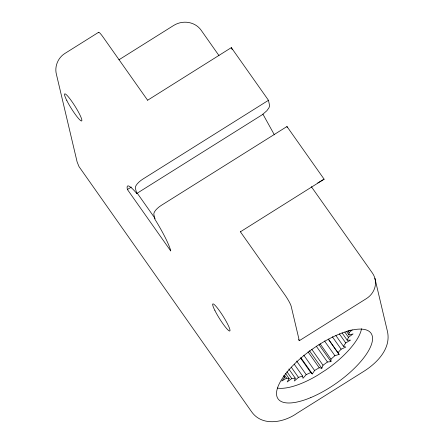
<?xml version="1.0" encoding="UTF-8"?>
<svg xmlns="http://www.w3.org/2000/svg" width="444" height="444" viewBox="0 0 444 444"><rect width="100%" height="100%" fill="white"/><g stroke="black" fill="none" stroke-linecap="round" stroke-linejoin="round"><path stroke-width="0.67" d="M308.025 351.87L319.219 367.737L321.845 368.27L323.004 365.24L327.444 362.004L330.974 361.621L330.952 359.19L334.898 355.694L339.122 354.412L337.912 352.73L341.125 349.195L345.787 347.091L343.456 346.276L345.737 342.923L350.538 340.126L347.23 340.226L348.451 337.262L353.091 333.944L349.006 334.965L349.089 332.578L347.891 330.88M288.839 369.047L295.232 378.116L294.428 381.002L298.451 377.372L302.586 376.062L302.98 378.277L306.221 374.631L310.756 372.527L312.315 373.942L314.591 370.496L319.219 367.737M285.559 373.476L289.155 378.577L287.196 381.951L291.758 378.566L295.232 378.116M283.533 375.707L284.732 377.406L281.74 381.057L286.541 378.144L289.155 378.577M349.089 332.578L352.225 329.853M98.518 32.362L65.013 53.38C57.953 57.676 54.246 66.683 56.493 74.664L77.123 161.949L78.993 166.583L251.72 411.932C262.415 426.851 283.883 422.549 296.903 413.336L363.908 371.295C377.245 362.853 391.48 348.307 387.373 331.113L374.869 278.222M118.887 59.829L173.66 25.463A19.963 18.443 -12.8 0 1 201.132 30.203L218.964 55.567M147.591 100.255L231.335 47.63L268.476 100.294L269.641 105.844L268.925 107.864L266.855 110.728L262.393 114.652L136.752 193.479A40.421 5.478 57.9 0 0 127.417 189.527L131.33 187.074M268.476 100.294L142.835 179.121A9.979 3.657 -35.2 0 0 135.359 188.173L136.752 193.479M317.726 182.961L324.12 179.193L286.974 126.523L161.339 205.35A9.979 3.657 -35.2 0 0 153.857 214.402L154.828 219.103A40.421 5.478 57.9 0 1 170.768 250.993L127.417 189.527M240.376 231.818L324.12 179.193M298.512 339.56L299.312 340.692L366.322 298.657A19.963 18.304 -13.8 0 0 372.388 273.038L311.322 186.652M348.673 330.824L350.399 330.12M283.866 376.823L284.732 377.406M346.609 331.568L349.006 334.965M344.855 332.162L348.451 337.262M342.035 332.861L347.23 340.226M339.344 333.855L345.737 342.923M335.858 335.503L343.456 346.276M332.328 336.73L341.125 349.195M339.122 354.412L328.332 339.111L337.912 352.73M324.509 340.959L334.898 355.694M320.163 343.889L330.952 359.19M147.575 100.178L102.986 36.957A9.979 1.354 57.9 0 0 98.457 32.662M240.359 231.74L284.948 294.966A9.979 1.354 57.9 0 1 291.197 306.349L299.312 340.692M318.981 344.622L330.974 361.621M316.256 346.137L327.444 362.004M311.816 349.373L323.004 365.24M309.457 350.704L321.845 368.27M303.796 355.194L314.591 370.496M300.727 357.503L312.315 373.942M300.766 358.358L310.756 372.527M296.631 361.033L306.221 374.631M294.194 364.163L302.586 376.062M291.258 367.171L298.451 377.372M286.957 371.767L291.758 378.566M284.537 375.308L286.541 378.144M137.218 193.14L155.111 218.52M274.37 134.826L262.926 114.152M232.201 49.6L231.335 47.63M286.974 126.523L287.257 127.717M361.538 328.699A54.612 20.013 -35.2 0 1 356.921 339.555A55.089 20.191 -35.2 0 1 341.769 357.226A54.529 19.986 -35.2 0 1 326.135 369.752L317.671 375.208A54.612 20.013 -35.2 0 1 294.794 385.836A55.089 20.191 -35.2 0 1 280.886 388.339A54.612 20.013 -35.2 0 1 277.306 388.05M310.833 397.563A56.888 20.846 -35.2 0 0 371.251 333.588A56.888 20.846 -35.2 0 0 291.547 366.988A56.888 20.846 -35.2 0 0 310.833 397.563M214.957 310.622A15.967 2.165 57.9 0 0 229.626 331.024A15.967 2.165 57.9 0 0 219.414 310.7A15.967 2.165 57.9 0 0 214.957 310.622M66.833 100.583A15.967 2.165 57.9 0 0 81.496 120.984A15.967 2.165 57.9 0 0 71.29 100.66A15.967 2.165 57.9 0 0 66.833 100.583"/></g></svg>
